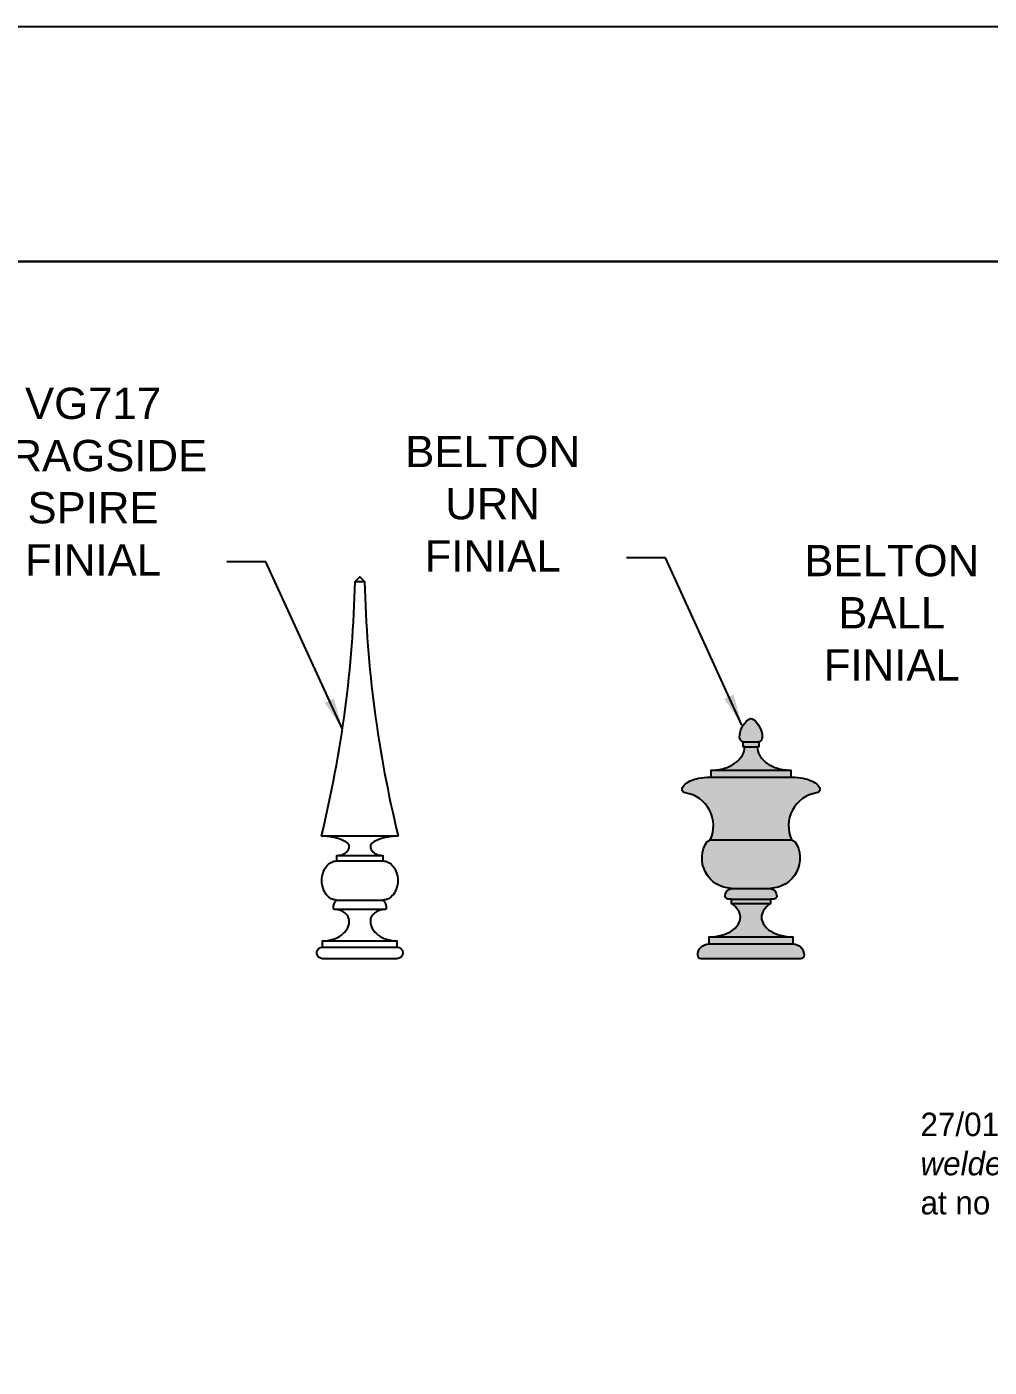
# Model space of a CAD drawing. Header units: millimetres. Extents: x -38686 to 870903, y -23218 to 232707.
# Drawn here: x 6374 to 7604, y 24161 to 25874 of the extents above; entities that cross this region are included whole.
import ezdxf

# ---------------------------------------------------------------- set-up
doc = ezdxf.new("R2010")
doc.units = ezdxf.units.MM
doc.header["$LTSCALE"] = 10
for name, color, linetype in [('40 - Detail Outline', 142, 'Continuous'), ('42 - Detail Hatch', 7, 'Continuous'), ('44 - Detail Text', 7, 'Continuous')]:
    doc.layers.add(name, color=color, linetype=linetype)
doc.styles.add('1-20', font='romans.shx', dxfattribs={"width": 0.8, "height": 35})
doc.styles.add('CGBOLD', font='arialbd.ttf')
doc.dimstyles.new('1-20', dxfattribs={"dimtxt": 35, "dimasz": 40, "dimexe": 40, "dimexo": 40, "dimgap": 40, "dimtad": 1, "dimdec": 0, "dimzin": 0, "dimdsep": 46, "dimtxsty": '1-20', "dimblk": 'OBLIQUE', "dimcen": 40, "dimdle": 40, "dimclrd": 251, "dimclre": 251, "dimclrt": 251, "dimadec": 0, "dimazin": 0, "dimtfac": 1, "dimtdec": 0, "dimtix": 1, "dimtmove": 1, "dimatfit": 3, "dimfxl": 1, "dimtolj": 1, "dimtzin": 0, "dimlwd": 25, "dimarcsym": 0})

# ---------------------------------------------------------------- blocks, each defined once
blk = doc.blocks.new('_Oblique')
at = {"color": 0, "linetype": 'ByBlock', "lineweight": -2}
blk.add_line((-0.5, -0.5), (0.5, 0.5), dxfattribs=at)

msp = doc.modelspace()

# ---------------------------------------------------------------- hatches: boundary and pattern name
at = {"layer": '42 - Detail Hatch', "ltscale": 10}
h = msp.add_hatch(color=69, dxfattribs=at)
h.dxf.hatch_style = 1
edge = h.paths.add_edge_path()
edge.add_arc((7236.318188214274, 24687.32643074263), 4.500000000003638, 180.0000000000463, 269.99999999995373, ccw=False)
edge.add_arc((7246.318188214262, 24687.32643074264), 14.49999999999091, 89.99999999996407, 180.0000000000288, ccw=False)
edge.add_line((7246.318188214271, 24701.82643074263), (7246.318188214271, 24710.82643074263))
edge.add_arc((7246.318188214223, 24774.60695913504), 63.78052839240991, 270.0000000000433, 284.5142785232978)
edge.add_arc((7251.269422341921, 24755.48162060478), 44.02468638848222, 284.5142785232223, 302.0053832080263)
edge.add_arc((7258.815165864363, 24743.40843096876), 29.78740598477621, 302.0053832081139, 326.4659035829938)
edge.add_arc((7270.255520724301, 24735.82643074265), 16.06266748999861, 326.4659035828723, 359.9999999999092)
edge.add_arc((7270.255520724233, 24735.82643074261), 16.06266749006681, 6.488362899041932e-11, 33.53409641705818)
edge.add_arc((7258.815165864356, 24728.24443051648), 29.78740598480623, 33.53409641706935, 57.50396648255145)
edge.add_line((7274.818188214271, 24753.36798183734), (7274.818188214271, 24758.82643074263))
edge.add_line((7274.818188214271, 24758.82643074263), (7272.818188213369, 24758.82643074263))
edge.add_arc((7272.81818821388, 24767.79522374949), 8.968793006857595, 254.5629151623071, 269.9999999967347, ccw=False)
edge.add_arc((7272.142543393048, 24765.34849741682), 6.430493247003012, 236.3099324744135, 254.5629151658771, ccw=False)
edge.add_arc((7271.111313404622, 24763.80165243413), 4.571416946923464, 211.8535252083277, 236.3099324741878, ccw=False)
edge.add_arc((7269.541717782111, 24762.82643074261), 2.723529567831242, 179.9967159818896, 211.8535252069243, ccw=False)
edge.add_arc((7277.068188210042, 24762.82643074939), 10.24999999247747, 102.68038347705021, 179.9991274407706, ccw=False)
edge.add_arc((7275.768377321348, 24811.32569511462), 38.51098825690527, 146.0615959915414, 268.58618661115065, ccw=False)
edge.add_line((7243.818188214271, 24832.82643074263), (7247.818188214271, 24834.82643074263))
edge.add_arc((7209.112216580469, 24852.7165792046), 42.64046965158833, 335.1933171921124, 440.9516566795957)
edge.add_arc((7215.818188214269, 24898.82643074263), 3.999999999996362, 179.9999999999479, 270.00000000002603, ccw=False)
edge.add_arc((7219.642050671506, 24898.82643074264), 7.823862457235009, 137.4158617530129, 180.0000000000266, ccw=False)
edge.add_arc((7232.740652043382, 24886.78834005885), 25.61399975885154, 114.2612908524381, 137.4158617530077, ccw=False)
edge.add_arc((7241.523754024272, 24867.30083253893), 46.98935542245719, 100.57469364704929, 114.2612908525463, ccw=False)
edge.add_arc((7247.318188214204, 24836.26273522061), 78.56369552202523, 89.99999999995163, 100.5746936468027, ccw=False)
edge.add_line((7247.318188214271, 24914.82643074263), (7248.818188214271, 24914.82643074263))
edge.add_line((7248.818188214271, 24914.82643074263), (7248.818188214271, 24923.82643074263))
edge.add_arc((7248.818188214262, 24985.24773294651), 61.42130220387844, 270.0000000000085, 286.118564476713)
edge.add_arc((7253.28438532726, 24969.79302605888), 45.33419924421723, 286.1185644767555, 304.9024956159392)
edge.add_arc((7260.109131544786, 24960.01088981379), 33.40661145577057, 304.9024956159131, 329.3021369041449)
edge.add_arc((7270.525832683485, 24953.82643074262), 21.29235553078707, 329.3021369042252, 360.0000000000392)
edge.add_line((7291.818188214271, 24953.82643074263), (7289.818188214271, 24953.82643074263))
edge.add_line((7289.818188214271, 24953.82643074263), (7289.8181882143, 24959.82643074263))
edge.add_arc((7291.511616449699, 24965.7980927794), 6.207128697701792, 183.8074988415074, 254.1678634809584, ccw=False)
edge.add_arc((7315.163171452197, 24965.27148224516), 29.84520260509, 128.1428033741007, 179.7803220635412, ccw=False)
edge.add_arc((7299.818188214252, 24984.81158413627), 5.000000000003575, 89.9999999997811, 128.1428033736261, ccw=False)
edge.add_arc((7299.81818821429, 24984.81158413627), 5.000000000003638, 51.85719662637388, 90.00000000021879, ccw=False)
edge.add_arc((7284.473204976344, 24965.27148224516), 29.84520260509051, 0.2196779364588224, 51.85719662589918, ccw=False)
edge.add_arc((7308.124759978843, 24965.7980927794), 6.20712869770196, 285.83213651904157, 356.1925011584926, ccw=False)
edge.add_line((7309.818188214242, 24959.82643074263), (7309.818188214271, 24953.82643074263))
edge.add_line((7309.818188214271, 24953.82643074263), (7307.818188214271, 24953.82643074263))
edge.add_arc((7329.110543745057, 24953.82643074262), 21.29235553078615, 179.9999999999609, 210.6978630957749)
edge.add_arc((7339.527244883756, 24960.01088981379), 33.40661145577033, 210.6978630958551, 235.0975043840869)
edge.add_arc((7346.351991101282, 24969.79302605888), 45.3341992442176, 235.0975043840608, 253.8814355232445)
edge.add_arc((7350.81818821428, 24985.24773294651), 61.42130220387837, 253.881435523287, 269.9999999999915)
edge.add_line((7350.818188214271, 24923.82643074263), (7350.818188214271, 24914.82643074263))
edge.add_line((7350.818188214271, 24914.82643074263), (7352.318188214271, 24914.82643074263))
edge.add_arc((7352.318188214337, 24836.26273522061), 78.56369552202523, 79.4253063531973, 90.00000000004837, ccw=False)
edge.add_arc((7358.112622404269, 24867.30083253893), 46.98935542245725, 65.73870914745368, 79.42530635295071, ccw=False)
edge.add_arc((7366.895724385159, 24886.78834005885), 25.61399975885142, 42.584138246992325, 65.7387091475619, ccw=False)
edge.add_arc((7379.994325757036, 24898.82643074264), 7.823862457234983, -2.6716406864579767e-11, 42.58413824698721, ccw=False)
edge.add_arc((7383.818188214273, 24898.82643074263), 3.999999999998181, -90.00000000002598, 5.212541509536095e-11, ccw=False)
edge.add_arc((7390.524159848072, 24852.7165792046), 42.64046965159037, 99.04834332040434, 204.8066828078877)
edge.add_line((7351.818188214271, 24834.82643074263), (7355.818188214271, 24832.82643074263))
edge.add_arc((7323.867999107194, 24811.32569511462), 38.51098825690657, -88.58618661115071, 33.938404008458576, ccw=False)
edge.add_arc((7322.5681882185, 24762.82643074939), 10.24999999247715, 0.0008725592293785667, 77.31961652294979, ccw=False)
edge.add_arc((7330.094658646431, 24762.82643074261), 2.723529567831881, -31.853525206924417, 0.0032840181103779287, ccw=False)
edge.add_arc((7328.52506302392, 24763.80165243413), 4.571416946922948, 303.6900675258122, 328.1464747916723, ccw=False)
edge.add_arc((7327.493833035493, 24765.34849741682), 6.430493247003162, 285.43708483412297, 303.69006752558647, ccw=False)
edge.add_arc((7326.818188214662, 24767.79522374949), 8.968793006857593, 270.0000000032653, 285.4370848376929, ccw=False)
edge.add_line((7326.818188215173, 24758.82643074263), (7324.818188214271, 24758.82643074263))
edge.add_line((7324.818188214271, 24758.82643074263), (7324.818188214271, 24753.36798183734))
edge.add_arc((7340.821210564185, 24728.24443051648), 29.78740598480696, 122.4960335174486, 146.4659035829307)
edge.add_arc((7329.380855704308, 24735.82643074261), 16.06266749006752, 146.4659035829418, 179.9999999999351)
edge.add_arc((7329.38085570424, 24735.82643074265), 16.0626674899986, 180.0000000000908, 213.5340964171277)
edge.add_arc((7340.821210564179, 24743.40843096876), 29.78740598477681, 213.5340964170061, 237.9946167918861)
edge.add_arc((7348.36695408662, 24755.48162060478), 44.02468638848237, 237.9946167919737, 255.4857214767777)
edge.add_arc((7353.318188214319, 24774.60695913504), 63.78052839240991, 255.4857214767023, 269.9999999999567)
edge.add_line((7353.318188214271, 24710.82643074263), (7353.318188214271, 24701.82643074263))
edge.add_arc((7353.31818821428, 24687.32643074264), 14.49999999999272, -2.8819613362429664e-11, 90.00000000003593, ccw=False)
edge.add_arc((7363.318188214267, 24687.32643074263), 4.500000000003638, 270.00000000004627, 359.9999999999537, ccw=False)
edge.add_line((7363.318188214271, 24682.82643074263), (7236.318188214271, 24682.82643074263))

# ---------------------------------------------------------------- linework, layer by layer
at = {"ltscale": 10}
for p, q in [((6793.818188214271, 25164.82643074263), (6805.818188214271, 25164.82643074263)), ((6750.818595532826, 24839.82810806006), (6848.817780895715, 24839.82810806006)), ((6770.3181882143, 24814.82643074263), (6829.318188214271, 24814.82643074263)), ((6770.318188214271, 24807.82643074263), (6829.318188214271, 24807.82643074263)), ((6770.3181882143, 24757.82643074269), (6829.318188214242, 24757.82643074269)), ((6766.611081433079, 24746.11932396147), (6833.025294995463, 24746.11932396147)), ((6752.318188214271, 24705.82643074263), (6847.318188214271, 24705.82643074263)), ((6752.318188214271, 24697.82643074263), (6847.318188214271, 24697.82643074263))]:
    msp.add_line(p, q, dxfattribs=at)
at = {"color": 251, "ltscale": 10}
for p, q in [((7289.8181882143, 24959.82643074263), (7309.818188214242, 24959.82643074276)), ((7291.818188214271, 24953.82643074263), (7307.818188214271, 24953.82643074263)), ((7247.818188214271, 24834.82643074263), (7351.818188214271, 24834.82643074263)), ((7274.818188214271, 24758.82643074263), (7324.818188214271, 24758.82643074263)), ((7274.818188214271, 24753.36798183734), (7324.818188214271, 24753.36798183734)), ((7246.318188214271, 24710.82643074263), (7353.318188214271, 24710.82643074263))]:
    msp.add_line(p, q, dxfattribs=at)
at = {"color": 252, "ltscale": 10}
for p, q in [((7248.818188214271, 24923.82643074263), (7350.818188214271, 24923.82643074263)), ((7248.818188214271, 24914.82643074263), (7350.818188214271, 24914.82643074263)), ((7274.818188214271, 24772.82643074263), (7324.818188214271, 24772.82643074263)), ((7246.318188214271, 24701.82643074263), (7353.3181882143, 24701.82643074263))]:
    msp.add_line(p, q, dxfattribs=at)
at = {"color": 3, "ltscale": 10}
msp.add_lwpolyline([(3559.383114424043, 21910.08871519254), (20050.43080418694, 21910.08870970574), (20050.43080418694, 25573.67588523629), (3559.383114424043, 25573.67589072309)], close=True, dxfattribs=at)
at = {"ltscale": 10}
msp.add_lwpolyline([(6752.318188214271, 24682.82643074263, -0.9999999999999999), (6752.318188214271, 24697.82643074263), (6752.318188214271, 24705.82643074263, 0.07404564678140786), (6765.745485282419, 24707.82585891493, 0.08479728931959737), (6776.359818774599, 24713.14876121297, 0.1063364827151084), (6783.920308719364, 24721.68427029959, 0.1289629150754058), (6786.318188214271, 24730.82643074263, 0.1213881733192928), (6784.950522433708, 24736.37686068669, 0.1052152535472622), (6780.753217056805, 24741.43303246044, 0.08828832556043761), (6774.775685859353, 24744.63805328359, 0.07917719478311559), (6767.318188214242, 24745.82643074263, -0.4142135623635052), (6766.318188214271, 24746.82643074263, -0.2584754947759069), (6770.3181882143, 24757.82643074269, -0.1254037606182449), (6763.331242805787, 24759.60680759163, -0.1058718739062536), (6756.883159371766, 24765.14876121299, -0.08643667544014857), (6752.831296506225, 24772.98082098973, -0.07639333259017585), (6751.318188214271, 24782.82643074263, -0.07639333259002998), (6752.831296506196, 24792.67204049553, -0.08643667543962447), (6756.883159371708, 24800.50410027229, -0.1058718739066176), (6763.3312428057, 24806.04605389366, -0.1254037606184852), (6770.318188214271, 24807.82643074263), (6770.318188214271, 24814.82643074263, 0.0754446162294625), (6776.626503311538, 24815.78373644463, 0.0857828071075703), (6781.631896713257, 24818.34114936839, 0.1060700219633771), (6785.183126244756, 24822.42339897891, 0.1268223572478012), (6786.318188214271, 24826.82643074263, 0.001194187877567308), (6786.31808431054, 24826.86993461175, 0.2187113592291676), (6784.327949015311, 24830.49901829681, 0.08444481827229641), (6773.51374798932, 24835.99311106227, 0.0422912832570641), (6760.478026721397, 24838.86766563419, 0.01670315649778734), (6750.818595532826, 24839.82810806006, 0.0533926748687481), (6793.818188214271, 25164.82643074263), (6799.818188214271, 25170.82643074263), (6805.818188214271, 25164.82643074263, 0.0533926748687481), (6848.817780895715, 24839.82810806006, 0.01670315649778734), (6839.158349707144, 24838.86766563419, 0.0422912832570641), (6826.122628439221, 24835.99311106227, 0.08444481827229641), (6815.308427413231, 24830.49901829681, 0.2187113592291676), (6813.318292118001, 24826.86993461175, 0.001194187877567308), (6813.318188214271, 24826.82643074263, 0.1268223572478012), (6814.453250183786, 24822.42339897891, 0.1060700219633771), (6818.004479715284, 24818.34114936839, 0.0857828071075703), (6823.009873117004, 24815.78373644463, 0.0754446162294625), (6829.318188214271, 24814.82643074263), (6829.318188214271, 24807.82643074263, -0.1254037606184852), (6836.305133622842, 24806.04605389366, -0.1058718739066176), (6842.753217056834, 24800.50410027229, -0.08643667543962447), (6846.805079922346, 24792.67204049553, -0.07639333259002998), (6848.318188214271, 24782.82643074263, -0.07639333259017585), (6846.805079922317, 24772.98082098973, -0.08643667544014857), (6842.753217056776, 24765.14876121299, -0.1058718739062536), (6836.305133622755, 24759.60680759163, -0.1254037606182449), (6829.318188214242, 24757.82643074269, -0.2584754947759069), (6833.318188214271, 24746.82643074263, -0.4142135623635052), (6832.3181882143, 24745.82643074263, 0.07917719478311559), (6824.860690569189, 24744.63805328359, 0.08828832556043761), (6818.883159371737, 24741.43303246044, 0.1052152535472622), (6814.685853994833, 24736.37686068669, 0.1213881733192928), (6813.318188214271, 24730.82643074263, 0.1289629150754058), (6815.716067709178, 24721.68427029959, 0.1063364827151084), (6823.276557653942, 24713.14876121297, 0.08479728931959737), (6833.890891146122, 24707.82585891493, 0.07404564678140786), (6847.318188214271, 24705.82643074263), (6847.318188214271, 24697.82643074263, -0.9999999999999999), (6847.318188214271, 24682.82643074263)], format="xyb", close=True, dxfattribs=at)
at = {"layer": '40 - Detail Outline', "color": 3}
msp.add_lwpolyline([(20050.43080418694, 25873.67588523629), (3559.383100418233, 25873.67588523629), (3559.383100418233, 25573.67588523629), (20050.43080418694, 25573.67588523629)], close=True, dxfattribs=at)
at = {"layer": '40 - Detail Outline', "color": 7, "ltscale": 10}
msp.add_lwpolyline([(7236.318188214271, 24682.82643074263, -0.4142135623726214), (7231.818188214271, 24687.32643074263, -0.4142135623734625), (7246.318188214271, 24701.82643074263), (7246.318188214271, 24710.82643074263, 0.06341529084537066), (7262.30294496581, 24712.86197266968, 0.07646786530057331), (7274.602459461752, 24718.14876121297, 0.1071362639938047), (7283.644673177161, 24726.95288108717, 0.1473733360632717), (7286.3181882143, 24735.82643074263, 0.1473733360630797), (7283.644673177161, 24744.69998039812, 0.1049713181624766), (7274.818188214271, 24753.36798183734), (7274.818188214271, 24758.82643074263), (7272.818188213369, 24758.82643074263, -0.0674590399337263), (7270.430874218673, 24759.14999501405, -0.07981248617501882), (7268.575547527147, 24759.99800361789, -0.1071181112081599), (7267.228351645204, 24761.38908929972, -0.139903762305212), (7266.818188218753, 24762.82658684696, -1.432922737418375e-05), (7266.818188218753, 24762.82658684696, -0.3507767837054361), (7274.818188214271, 24772.82643074263, -0.5921323519680277), (7243.818188214271, 24832.82643074263), (7247.818188214271, 24834.82643074263, 0.4972657392141286), (7215.818188214271, 24894.82643074263, -0.4142135623733614), (7211.818188214271, 24898.82643074263, -0.1879766326944156), (7213.88146244342, 24904.12062067275, -0.1013760328044301), (7222.215897482154, 24910.14013924162, -0.05979014087401478), (7232.900399528826, 24913.49214427895, -0.04617357748093463), (7247.318188214271, 24914.82643074263), (7248.818188214271, 24914.82643074263), (7248.818188214271, 24923.82643074263, 0.07044669556468189), (7265.87033509673, 24926.24094815765, 0.08214437861323848), (7279.223779805299, 24932.61322730704, 0.1068675874993399), (7288.834518373889, 24942.95645225417, 0.1347515288347149), (7291.818188214271, 24953.82643074263), (7289.818188214271, 24953.82643074263), (7289.8181882143, 24959.82643074263, -0.3170283513976075), (7285.318188214271, 24965.38591155416, -0.2292028740320857), (7296.730070262132, 24988.74395333484, -0.1679832221603336), (7299.818188214271, 24989.81158413628, -0.1679832221603336), (7302.906306166409, 24988.74395333484, -0.2292028740320857), (7314.318188214271, 24965.38591155416, -0.3170283513976075), (7309.818188214242, 24959.82643074263), (7309.818188214271, 24953.82643074263), (7307.818188214271, 24953.82643074263, 0.1347515288347149), (7310.801858054652, 24942.95645225417, 0.1068675874993399), (7320.412596623242, 24932.61322730704, 0.08214437861323848), (7333.766041331812, 24926.24094815765, 0.07044669556468189), (7350.818188214271, 24923.82643074263), (7350.818188214271, 24914.82643074263), (7352.318188214271, 24914.82643074263, -0.04617357748093463), (7366.735976899716, 24913.49214427895, -0.05979014087401478), (7377.420478946387, 24910.14013924162, -0.1013760328044301), (7385.754913985122, 24904.12062067275, -0.1879766326944156), (7387.818188214271, 24898.82643074263, -0.4142135623733614), (7383.818188214271, 24894.82643074263, 0.4972657392141286), (7351.818188214271, 24834.82643074263), (7355.818188214271, 24832.82643074263, -0.5921323519680277), (7324.818188214271, 24772.82643074263, -0.3507767837054361), (7332.818188209789, 24762.82658684696, -1.432922737418375e-05), (7332.818188209789, 24762.82658684696, -0.139903762305212), (7332.408024783337, 24761.38908929972, -0.1071181112081599), (7331.060828901394, 24759.99800361789, -0.07981248617501882), (7329.205502209868, 24759.14999501405, -0.0674590399337263), (7326.818188215173, 24758.82643074263), (7324.818188214271, 24758.82643074263), (7324.818188214271, 24753.36798183734, 0.1049713181624766), (7315.99170325138, 24744.69998039812, 0.1473733360630797), (7313.318188214242, 24735.82643074263, 0.1473733360632717), (7315.99170325138, 24726.95288108717, 0.1071362639938047), (7325.03391696679, 24718.14876121297, 0.07646786530057331), (7337.333431462732, 24712.86197266968, 0.06341529084537066), (7353.318188214271, 24710.82643074263), (7353.318188214271, 24701.82643074263, -0.4142135623734625), (7367.818188214271, 24687.32643074263, -0.4142135623726214), (7363.318188214271, 24682.82643074263)], format="xyb", close=True, dxfattribs=at)

# ---------------------------------------------------------------- texts
at = {"layer": '44 - Detail Text', "ltscale": 10, "insert": (6589.937285562923, 25172.47110306961), "char_height": 40, "width": 262.306823416453, "attachment_point": 9, "style": '1-20'}
msp.add_mtext('\\pxqc;{\\fArial|b0|i0|c0|p34;\\W1;\\C3;VG717 CRAGSIDE SPIRE FINIAL}', dxfattribs=at)
at = {"layer": '44 - Detail Text', "color": 251, "ltscale": 10, "char_height": 40, "width": 262.306823416453, "style": '1-20'}
for s, insert, attachment_point in [('\\pxqc;{\\fArial|b0|i0|c0|p34;\\W1;\\C3;BELTON URN FINIAL}', (7100.784481812156, 25177.65553521355), 9), ('\\pxqc;{\\fArial|b0|i0|c0|p34;\\W1;\\C3;BELTON BALL FINIAL}', (7479.791783854893, 25124.96701211573), 5)]:
    msp.add_mtext(s, dxfattribs=dict(at, insert=insert, attachment_point=attachment_point))
at = {"layer": '44 - Detail Text', "insert": (7516.554928138856, 24420.97200259582), "char_height": 30, "width": 1106.599337557619, "attachment_point": 4, "style": 'CGBOLD'}
msp.add_mtext('\\pxqj;{\\fCentury Gothic|b0|i0|c0|p34;\\C1;27/01/2020 - J.Taylor confirmed that these castings \\fCentury Gothic|b0|i1|c0|p34;(nothing welded to them)\\fCentury Gothic|b0|i0|c0|p34; are within the standard range of finial options at no extra cost - RB}', dxfattribs=at)

# ---------------------------------------------------------------- leaders
at = {"layer": '44 - Detail Text', "color": 250, "ltscale": 10, "annotation_type": 0, "has_hookline": 1, "hookline_direction": 1, "text_width": 214.8976807639836}
msp.add_leader([(7288.347264084241, 24981.51086288657), (7190.468542269202, 25195.15553521355), (7140.784481812156, 25195.15553521355)], dimstyle='1-20', override={"dimgap": 40, "dimtad": 0}, dxfattribs=at)
at = {"layer": '44 - Detail Text', "ltscale": 10, "annotation_type": 0, "has_hookline": 1, "hookline_direction": 1, "text_width": 286.0845839017736}
msp.add_leader([(6777.500067835008, 24976.32643074265), (6679.621346019969, 25189.97110306961), (6629.937285562923, 25189.97110306961)], dimstyle='1-20', override={"dimgap": 40, "dimtad": 0}, dxfattribs=at)

doc.saveas('drawing.dxf')
